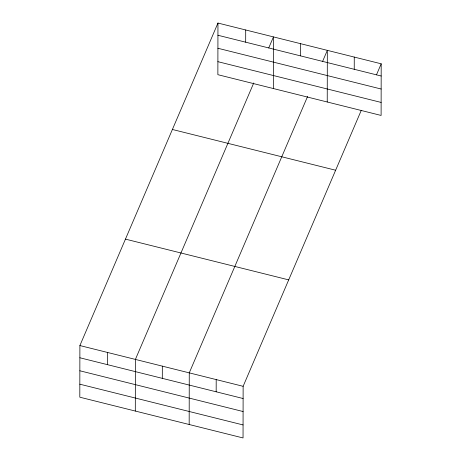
<?xml version="1.0" encoding="UTF-8"?>
<svg xmlns="http://www.w3.org/2000/svg" width="461" height="461" viewBox="0 0 461 461"><rect width="100%" height="100%" fill="white"/><g stroke="black" fill="none" stroke-linecap="round" stroke-linejoin="round"><path stroke-width="0.69" d="M217.955 23.05L217.869 74.688L381.109 115.44L381.195 63.802L217.955 23.05L79.891 345.56L79.805 397.198L243.045 437.95L243.131 386.312L361.193 110.531M107.62 364.697L107.644 352.486M135.304 411.051L135.396 359.413L253.734 82.98M162.307 378.348L162.33 366.138M189.171 424.5L189.264 372.863L307.602 96.43M216.174 391.798L216.197 379.587M245.684 42.187L245.707 29.977M273.367 88.547L273.459 36.909L268.734 47.938M300.37 55.844L300.393 43.634M327.235 101.99L327.327 50.353L322.602 61.388M354.238 69.288L354.261 57.078M376.476 74.838L381.195 63.802M217.938 35.261L381.178 76.013M217.915 48.272L381.155 89.025M217.892 61.676L381.132 102.428M172.397 129.478L335.637 170.23M125.455 239.132L288.695 279.885M79.891 345.56L243.131 386.312M79.874 357.771L243.114 398.523M79.851 370.782L243.091 411.535M79.828 384.186L243.068 424.938"/></g></svg>
